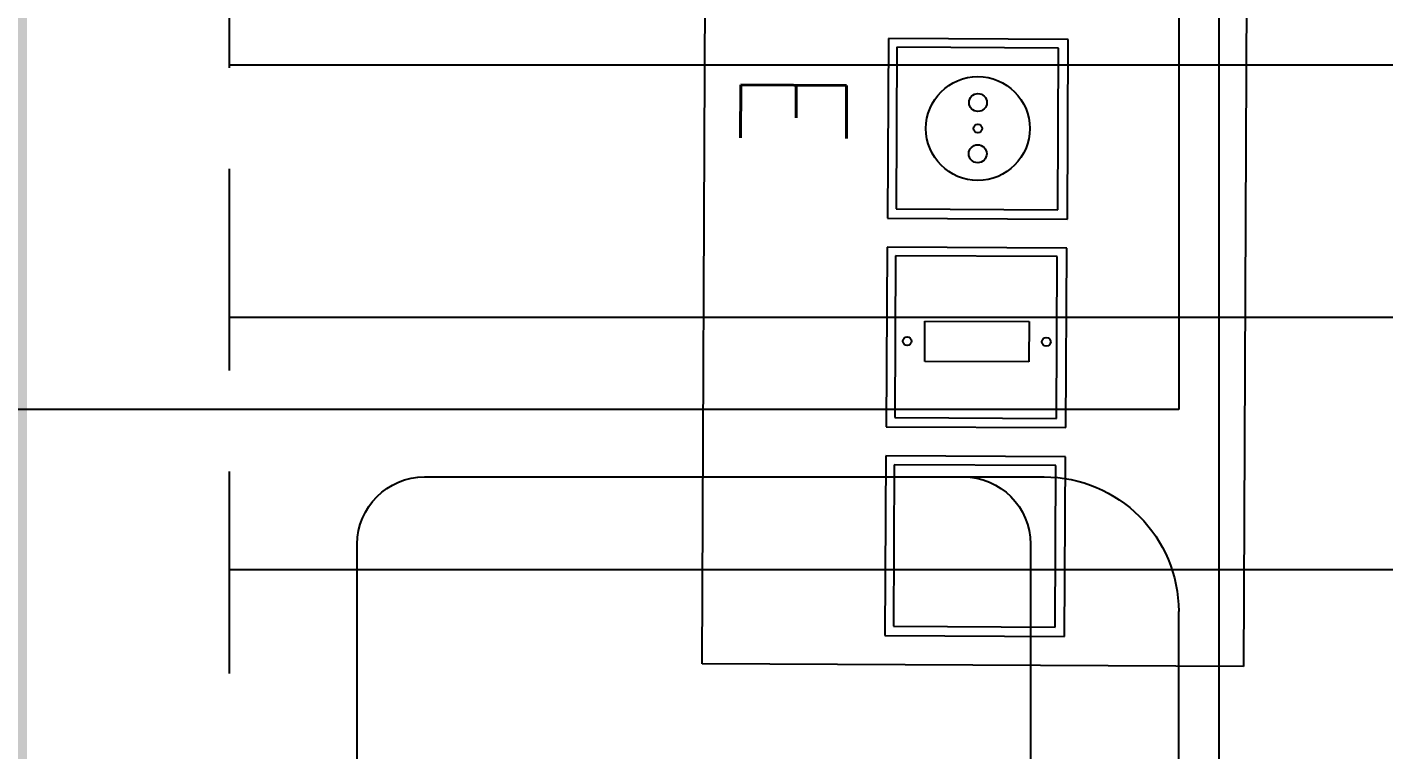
# Model space of a CAD drawing. Header units: inches. Extents: x 567115 to 582893, y 124948 to 133566.
# Drawn here: x 580393.6 to 580494.3, y 130205.4 to 130259.1 of the extents above; entities that cross this region are included whole.
import ezdxf

# ---------------------------------------------------------------- set-up
doc = ezdxf.new("R2010")
doc.units = ezdxf.units.IN
doc.header["$MEASUREMENT"] = 0
doc.linetypes.add('DASHED', pattern=[0.75, 0.5, -0.25])
for name, color, linetype in [('BOARD', 3, 'Continuous'), ('kazeb', 15, 'Continuous'), ('khatchin', 15, 'DASHED'), ('LIGHTING', 3, 'Continuous'), ('mobl', 11, 'Continuous'), ('wall kanaf', 4, 'Continuous')]:
    doc.layers.add(name, color=color, linetype=linetype)
doc.styles.add('ROMANS', font='romans.shx')

# ---------------------------------------------------------------- blocks, each defined once
blk = doc.blocks.new('BOARD1')
at = {"layer": 'BOARD', "color": 4}
for p, q in [((-77.35, 2.64), (98.93, 2.64)), ((98.93, 2.64), (98.93, -51.78)), ((98.93, -51.78), (-77.35, -51.78))]:
    blk.add_line(p, q, dxfattribs=at)
at = {"layer": 'BOARD'}
for p, q in [((35.97, -15.26), (35.97, -33.33)), ((54.03, -15.26), (35.97, -15.26)), ((36.84, -16.23), (36.84, -32.48)), ((53.1, -16.23), (36.84, -16.23)), ((53.1, -32.48), (53.1, -16.23)), ((54.03, -33.33), (54.03, -15.26)), ((56.95, -15.31), (56.95, -33.37)), ((75.01, -15.31), (56.95, -15.31)), ((57.82, -16.27), (57.82, -32.53)), ((74.08, -16.27), (57.82, -16.27)), ((74.08, -32.53), (74.08, -16.27)), ((75.01, -33.37), (75.01, -15.31)), ((77.93, -15.35), (77.93, -33.42)), ((96, -15.35), (77.93, -15.35)), ((78.81, -16.32), (78.81, -32.57)), ((95.06, -16.32), (78.81, -16.32)), ((95.06, -32.57), (95.06, -16.32)), ((96, -33.42), (96, -15.35)), ((36.84, -32.48), (53.1, -32.48)), ((57.82, -32.53), (74.08, -32.53)), ((78.81, -32.57), (95.06, -32.57)), ((35.97, -33.33), (54.03, -33.33)), ((56.95, -33.37), (75.01, -33.37)), ((77.93, -33.42), (96, -33.42))]:
    blk.add_line(p, q, dxfattribs=at)
at = {"layer": 'BOARD', "color": 30}
for p, q in [((64.36, -29.54), (64.36, -19.07)), ((64.36, -19.07), (68.41, -19.07)), ((68.41, -19.07), (68.41, -29.54)), ((68.41, -29.54), (64.36, -29.54))]:
    blk.add_line(p, q, dxfattribs=at)
for centre, radius in [((66.39, -17.32), 0.437), ((44.97, -24.3), 5.22), ((44.97, -24.3), 0.442), ((66.39, -31.32), 0.437)]:
    blk.add_circle(centre, radius, dxfattribs=at)
at = {"layer": 'BOARD', "color": 2}
for centre in [(42.36, -24.3), (47.51, -24.3)]:
    blk.add_circle(centre, 0.9, dxfattribs=at)
at = {"layer": 'BOARD', "color": 2, "style": 'ROMANS', "width": 0.9}
blk.add_text('E', height=10.64, dxfattribs=at).set_placement((39.05, -48.15))
blk = doc.blocks.new('tahkt')
at = {"layer": 'mobl'}
for p, q in [((0, 45), (200, 45)), ((0, -45), (0, 45))]:
    blk.add_line(p, q, dxfattribs=at)
blk = doc.blocks.new('2-03')
at = {"layer": 'mobl'}
for p, q in [((-0.145, -0.31), (0.155, -0.31)), ((-0.245, -0.47), (-0.245, -0.41)), ((0.255, -0.47), (0.255, -0.41)), ((0.205, -0.42), (-0.195, -0.42)), ((-0.245, -0.47), (-0.245, -0.87)), ((0.255, -0.87), (0.255, -0.47)), ((-0.195, -0.92), (0.205, -0.92))]:
    blk.add_line(p, q, dxfattribs=at)
for centre, radius, start, end in [((-0.145, -0.41), 0.1, 90, 180), ((0.155, -0.41), 0.1, 0, 90), ((-0.195, -0.47), 0.05, 90, 180), ((0.205, -0.47), 0.05, 0, 90), ((-0.195, -0.87), 0.05, 180, 270), ((0.205, -0.87), 0.05, 270, 360)]:
    blk.add_arc(centre, radius, start, end, dxfattribs=at)

msp = doc.modelspace()

# ---------------------------------------------------------------- hatches: boundary and pattern name
at = {"layer": 'kazeb'}
h = msp.add_hatch(dxfattribs=at)
h.set_pattern_fill('ANSI33', color=256, scale=150, style=0)
edge = h.paths.add_edge_path()
edge.add_line((582109.57, 128632.04), (582109.57, 128392.04))
edge.add_line((582109.57, 128392.04), (578320.57, 128392.04))
edge.add_line((578320.57, 128392.04), (578320.57, 128690.54))
edge.add_line((578320.57, 128690.54), (578793.57, 128690.54))
edge.add_line((578793.57, 128690.54), (578793.57, 129021.04))
edge.add_line((578793.57, 129021.04), (578726.07, 129021.04))
edge.add_line((578726.07, 129021.04), (578726.07, 129420.54))
edge.add_line((578726.07, 129420.54), (578793.57, 129420.54))
edge.add_line((578793.57, 129420.54), (578793.57, 129646.75))
edge.add_arc((578599.47, 129621.05), 195.79, 7.5429, 86.8508)
edge.add_line((578610.23, 129816.54), (577001.07, 129816.54))
edge.add_line((577001.07, 129816.54), (577001.07, 129854.04))
edge.add_line((577001.07, 129854.04), (576904.07, 129854.04))
edge.add_line((576904.07, 129854.04), (576905.74, 130029.04))
edge.add_line((576905.74, 130029.04), (577001.07, 130029.04))
edge.add_line((577001.07, 130029.04), (577001.07, 130066.54))
edge.add_line((577001.07, 130066.54), (580046.57, 130066.54))
edge.add_line((580046.57, 130066.54), (580046.57, 131114.04))
edge.add_line((580046.57, 131114.04), (580126.57, 131114.04))
edge.add_line((580126.57, 131114.04), (580126.57, 131169.54))
edge.add_line((580126.57, 131169.54), (580340.34, 131169.54))
edge.add_line((580340.34, 131169.54), (580346.57, 131169.54))
edge.add_line((580346.57, 131169.54), (580393.57, 131169.54))
edge.add_line((580393.57, 131169.54), (580393.57, 128632.04))
edge.add_line((580393.57, 128632.04), (582109.57, 128632.04))
edge = h.paths.add_edge_path(flags=16)
edge.add_line((578993.57, 128632.04), (580058.69, 128632.04))
edge.add_line((580058.69, 128632.04), (580058.44, 129716.54))
edge.add_arc((579958.61, 129716.73), 99.84, 359.8898, 448.6633)
edge.add_line((579960.94, 129816.54), (578993.57, 129816.54))
edge.add_line((578993.57, 129816.54), (578993.57, 128632.04))
h = msp.add_hatch(dxfattribs=at)
h.set_pattern_fill('LINE', color=256, scale=150, style=2)
h.paths.add_polyline_path([(581093.57, 130477.04), (580519.57, 130477.04), (580519.57, 130406.04), (580408.57, 130406.04), (580408.57, 130087.04), (581164.57, 130087.04), (581164.57, 130406.04), (581093.57, 130406.04)])

# ---------------------------------------------------------------- linework, layer by layer
at = {"layer": 'khatchin', "ltscale": 30}
msp.add_lwpolyline([(581093.57, 130477.04), (580519.57, 130477.04), (580519.57, 130406.04), (580408.57, 130406.04), (580408.57, 130087.04), (581164.57, 130087.04), (581164.57, 130406.04), (581093.57, 130406.04), (581093.57, 130477.04)], dxfattribs=at)
msp.add_lwpolyline([(580482.09, 130421.15), (580408.59, 130421.15), (580408.59, 130456.65), (580102.09, 130456.65), (580102.09, 130451.65), (580102.09, 130331.65), (580102.09, 130092.15), (580482.09, 130092.15)], close=True, dxfattribs=at)
at = {"layer": 'wall kanaf', "color": 15, "ltscale": 0.1}
msp.add_line((580482.09, 130092.15), (580482.09, 130421.15), dxfattribs=at)

# ---------------------------------------------------------------- block references
at = {"layer": 'LIGHTING', "linetype": 'Continuous', "ltscale": 7, "xscale": 0.738630000007106, "yscale": 0.738630000007106, "zscale": 0.738630000007106, "rotation": 269.7461492860658}
msp.add_blockref('BOARD1', (580482.27, 130284.66), dxfattribs=at)
at = {"layer": 'mobl', "linetype": 'Continuous', "rotation": 180}
msp.add_blockref('tahkt', (580479.09, 130275.65), dxfattribs=at)
at = {"layer": 'mobl', "xscale": -100, "yscale": 100, "zscale": 100, "rotation": 269.9999999999999}
msp.add_blockref('2-03', (580510.09, 130200.15), dxfattribs=at)

doc.saveas('drawing.dxf')
